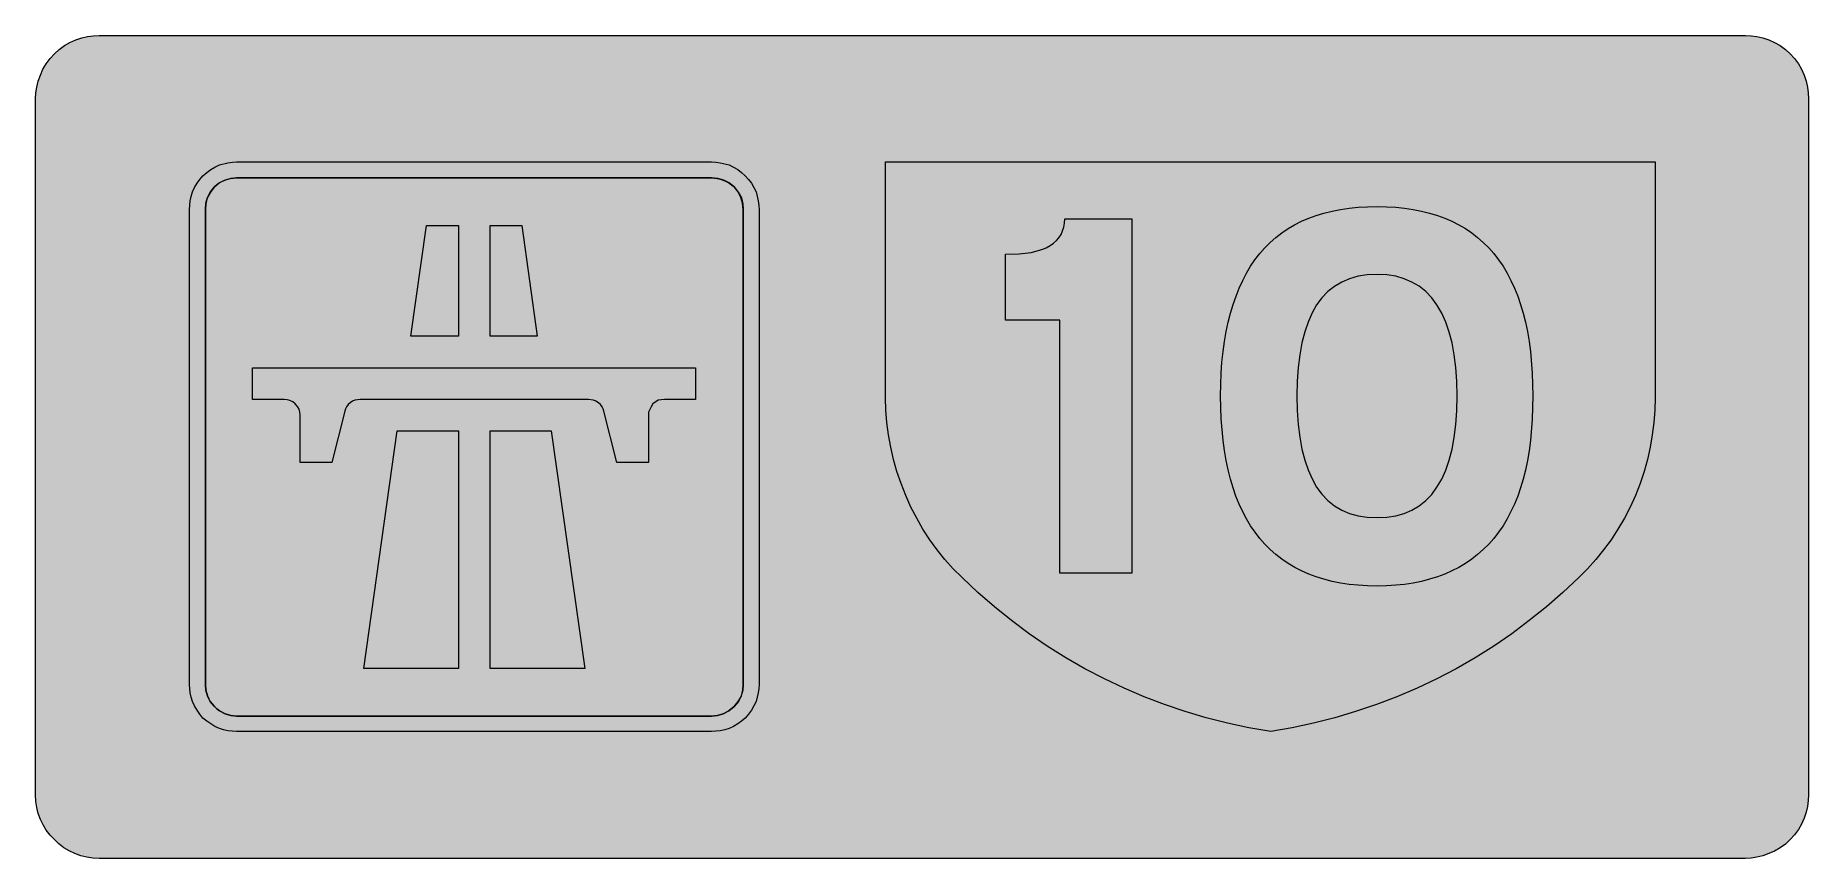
# Model space of a CAD drawing. Header units: metres. Extents: x 24 to 546, y 15 to 257.
import ezdxf

# ---------------------------------------------------------------- set-up
doc = ezdxf.new("R2010")
doc.units = ezdxf.units.M
for name, color, linetype, true_color in [('FILL_BLACK_000000', 7, 'Continuous', 0x000000), ('FILL_LIME_00FF00', 7, 'Continuous', 0x00ff00), ('FILL_RED_FF0000', 7, 'Continuous', 0xff0000), ('FILL_WHITE_FFFFFF', 7, 'Continuous', 0xffffff), ('FILL_YELLOW_FFFF00', 7, 'Continuous', 0xffff00)]:
    doc.layers.add(name, color=color, linetype=linetype, true_color=true_color)

msp = doc.modelspace()

# ---------------------------------------------------------------- hatches: boundary and pattern name
at = {"layer": 'FILL_BLACK_000000', "true_color": 0x000000}
h = msp.add_hatch(color=7, dxfattribs=at)
h.dxf.hatch_style = 1
h.paths.add_polyline_path([(463.87, 137.89), (463.47, 134.88), (462.98, 131.99), (462.39, 129.21), (461.72, 126.54), (460.96, 123.98), (460.11, 121.53), (459.16, 119.18), (458.13, 116.95), (457, 114.82), (455.78, 112.8), (454.46, 110.89), (453.06, 109.08), (451.56, 107.38), (449.98, 105.79), (448.31, 104.31), (446.55, 102.94), (444.7, 101.68), (442.77, 100.52), (440.75, 99.48), (438.64, 98.55), (436.44, 97.73), (434.16, 97.01), (431.79, 96.41), (429.34, 95.92), (426.8, 95.53), (424.18, 95.26), (421.47, 95.09), (418.68, 95.04), (415.86, 95.09), (413.12, 95.26), (410.47, 95.53), (407.91, 95.92), (405.45, 96.41), (403.06, 97.01), (400.77, 97.73), (398.57, 98.55), (396.46, 99.48), (394.43, 100.52), (392.5, 101.67), (390.65, 102.93), (388.9, 104.3), (387.23, 105.77), (385.65, 107.36), (384.17, 109.06), (382.77, 110.86), (381.46, 112.78), (380.24, 114.8), (379.11, 116.93), (378.07, 119.18), (377.12, 121.53), (376.27, 123.99), (375.5, 126.55), (374.82, 129.23), (374.23, 132.02), (373.73, 134.91), (373.32, 137.92), (372.78, 144.25), (372.6, 151.02), (372.78, 157.76), (373.02, 160.97), (373.34, 164.08), (373.75, 167.08), (374.25, 169.97), (374.84, 172.75), (375.53, 175.43), (376.29, 178), (377.15, 180.47), (378.1, 182.82), (379.13, 185.07), (380.25, 187.2), (381.45, 189.23), (382.74, 191.15), (384.12, 192.96), (385.62, 194.66), (387.2, 196.24), (388.87, 197.71), (390.63, 199.07), (392.48, 200.32), (394.42, 201.46), (396.45, 202.48), (398.57, 203.4), (400.77, 204.21), (403.06, 204.9), (405.44, 205.49), (407.91, 205.97), (410.47, 206.34), (413.12, 206.61), (415.86, 206.77), (418.68, 206.82), (421.47, 206.77), (424.18, 206.61), (426.8, 206.34), (429.34, 205.97), (431.79, 205.49), (434.16, 204.9), (436.44, 204.21), (438.64, 203.4), (440.75, 202.48), (442.77, 201.46), (444.7, 200.32), (446.55, 199.07), (448.31, 197.71), (449.98, 196.24), (451.56, 194.66), (453.06, 192.96), (454.46, 191.15), (455.78, 189.23), (457, 187.2), (458.13, 185.07), (459.16, 182.82), (460.11, 180.47), (460.96, 178), (461.72, 175.43), (462.39, 172.75), (462.98, 169.97), (463.47, 167.08), (463.87, 164.08), (464.4, 157.76), (464.58, 151.02), (464.4, 144.23), (463.87, 137.89)])
h.paths.add_polyline_path([(441.89, 159.38), (441.43, 163.15), (440.78, 166.64), (439.95, 169.86), (438.93, 172.8), (437.73, 175.46), (436.34, 177.84), (434.77, 179.95), (433.02, 181.77), (431.09, 183.32), (428.97, 184.58), (426.67, 185.57), (424.19, 186.28), (421.53, 186.7), (418.68, 186.84), (415.8, 186.7), (413.11, 186.27), (410.61, 185.56), (408.29, 184.57), (406.15, 183.3), (404.2, 181.75), (402.44, 179.93), (400.86, 177.84), (399.53, 175.47), (398.37, 172.81), (397.38, 169.88), (396.56, 166.66), (395.93, 163.16), (395.47, 159.39), (395.19, 155.34), (395.1, 151.02), (395.19, 146.7), (395.47, 142.65), (395.93, 138.88), (396.56, 135.38), (397.38, 132.16), (398.37, 129.23), (399.53, 126.57), (400.86, 124.2), (402.44, 122.06), (404.2, 120.21), (406.15, 118.66), (408.29, 117.41), (410.61, 116.43), (413.11, 115.75), (415.8, 115.34), (418.68, 115.2), (421.53, 115.34), (424.19, 115.76), (426.67, 116.45), (428.97, 117.43), (431.09, 118.69), (433.02, 120.22), (434.77, 122.04), (436.34, 124.13), (437.73, 126.51), (438.93, 129.17), (439.95, 132.1), (440.78, 135.32), (441.43, 138.82), (441.89, 142.61), (442.17, 146.67), (442.26, 151.02), (442.17, 155.34), (441.89, 159.38)], flags=16)
h = msp.add_hatch(color=7, dxfattribs=at)
h.dxf.hatch_style = 1
h.paths.add_polyline_path([(346.5, 98.82), (325.26, 98.82), (325.26, 173.34), (309.24, 173.34), (309.24, 192.78), (313.29, 192.92), (316.8, 193.32), (319.93, 194.18), (321.23, 194.69), (322.38, 195.3), (323.39, 196.01), (324.27, 196.79), (325.01, 197.63), (325.62, 198.54), (326.09, 199.63), (326.43, 200.75), (326.63, 201.93), (326.7, 203.22), (346.5, 203.22), (346.5, 98.82)])
at = {"layer": 'FILL_LIME_00FF00', "true_color": 0x00ff00}
h = msp.add_hatch(color=7, dxfattribs=at)
h.dxf.hatch_style = 1
h.paths.add_polyline_path([(40.48, 14.85), (38.68, 15.13), (36.91, 15.58), (35.19, 16.2), (33.54, 16.99), (31.97, 17.95), (30.51, 19.07), (29.16, 20.34), (27.89, 21.68), (26.77, 23.13), (25.81, 24.67), (25.02, 26.3), (24.4, 28.01), (23.95, 29.78), (23.67, 31.61), (23.58, 33.48), (23.58, 238.68), (23.68, 240.33), (23.96, 242.03), (24.42, 243.77), (25.02, 245.52), (25.79, 247.24), (26.75, 248.87), (27.88, 250.41), (29.16, 251.82), (30.57, 253.1), (32.11, 254.23), (33.74, 255.19), (35.46, 255.96), (37.21, 256.54), (38.95, 256.93), (40.65, 257.15), (42.3, 257.22), (527.22, 257.22), (528.87, 257.15), (530.57, 256.93), (532.31, 256.54), (534.06, 255.96), (535.78, 255.19), (537.41, 254.23), (538.95, 253.1), (540.36, 251.82), (541.64, 250.41), (542.77, 248.87), (543.73, 247.24), (544.5, 245.52), (545.08, 243.77), (545.47, 242.03), (545.69, 240.33), (545.76, 238.68), (545.76, 33.48), (545.69, 31.83), (545.47, 30.13), (545.08, 28.39), (544.5, 26.64), (543.73, 24.92), (542.77, 23.29), (541.64, 21.75), (540.36, 20.34), (538.95, 18.98), (537.41, 17.87), (535.78, 16.95), (534.06, 16.2), (532.31, 15.6), (530.57, 15.14), (528.87, 14.86), (527.22, 14.76), (42.3, 14.76), (40.48, 14.85)])
at = {"layer": 'FILL_RED_FF0000', "true_color": 0xff0000}
h = msp.add_hatch(color=7, dxfattribs=at)
h.dxf.hatch_style = 1
h.paths.add_polyline_path([(225.27, 219.71), (227.88, 219.06), (229.19, 218.45), (230.42, 217.71), (231.55, 216.83), (232.56, 215.82), (233.57, 214.81), (234.45, 213.68), (235.19, 212.45), (235.8, 211.14), (236.45, 208.46), (236.64, 207.17), (236.7, 205.92), (236.7, 66.06), (236.64, 64.82), (236.45, 63.54), (235.8, 61.02), (235.19, 59.7), (234.45, 58.46), (233.57, 57.27), (232.56, 56.16), (231.55, 55.25), (230.42, 54.43), (229.19, 53.7), (227.88, 53.1), (226.56, 52.66), (225.27, 52.38), (223.98, 52.24), (222.66, 52.2), (82.8, 52.2), (80.28, 52.38), (79, 52.66), (77.76, 53.1), (76.44, 53.7), (75.2, 54.43), (74.01, 55.25), (72.9, 56.16), (71.99, 57.27), (71.17, 58.46), (70.44, 59.7), (69.84, 61.02), (69.4, 62.26), (69.12, 63.54), (68.94, 66.06), (68.94, 205.92), (69.12, 208.46), (69.4, 209.79), (69.84, 211.14), (70.44, 212.45), (71.17, 213.68), (71.99, 214.81), (72.9, 215.82), (74.01, 216.83), (75.2, 217.71), (76.44, 218.45), (77.76, 219.06), (80.28, 219.71), (81.56, 219.9), (82.8, 219.96), (222.66, 219.96), (223.98, 219.9), (225.27, 219.71)])
h.paths.add_polyline_path([(81.13, 215.11), (79.43, 214.61), (77.79, 213.76), (77.03, 213.21), (76.32, 212.58), (75.11, 211.1), (74.16, 209.34), (73.76, 207.63), (73.62, 205.92), (73.62, 66.06), (73.76, 64.39), (74.23, 62.69), (74.6, 61.85), (75.06, 61.05), (75.64, 60.29), (76.32, 59.58), (77.03, 58.89), (77.79, 58.29), (79.43, 57.4), (81.13, 56.87), (82.8, 56.7), (222.66, 56.7), (224.41, 56.87), (226.13, 57.4), (227.77, 58.29), (229.32, 59.58), (230.54, 61.04), (231.48, 62.64), (231.89, 64.42), (232.02, 66.06), (232.02, 205.92), (231.85, 207.77), (231.35, 209.52), (230.5, 211.13), (229.32, 212.58), (227.87, 213.76), (226.26, 214.61), (224.51, 215.11), (222.66, 215.28), (82.8, 215.28), (81.13, 215.11)], flags=16)
h = msp.add_hatch(color=7, dxfattribs=at)
h.dxf.hatch_style = 1
h.paths.add_polyline_path([(134.1, 168.66), (138.78, 201.24), (148.14, 201.24), (148.14, 168.66), (134.1, 168.66)])
h = msp.add_hatch(color=7, dxfattribs=at)
h.dxf.hatch_style = 1
h.paths.add_polyline_path([(157.5, 201.24), (166.86, 201.24), (171.36, 168.66), (157.5, 168.66), (157.5, 201.24)])
h = msp.add_hatch(color=7, dxfattribs=at)
h.dxf.hatch_style = 1
h.paths.add_polyline_path([(217.98, 149.94), (208.8, 149.94), (207.9, 149.92), (207, 149.76), (205.38, 148.68), (204.86, 147.87), (204.48, 147.06), (204.17, 146.25), (204.12, 145.44), (204.12, 131.4), (194.76, 131.4), (190.98, 146.52), (190.78, 147.19), (190.44, 147.85), (189.97, 148.47), (189.36, 149.04), (188.66, 149.48), (187.92, 149.76), (186.48, 149.94), (119.16, 149.94), (118.38, 149.9), (117.65, 149.76), (116.96, 149.48), (116.28, 149.04), (115.67, 148.47), (115.2, 147.85), (114.86, 147.19), (114.66, 146.52), (110.88, 131.4), (101.52, 131.4), (101.52, 145.44), (101.45, 146.28), (101.21, 147.13), (100.76, 147.95), (100.08, 148.68), (99.35, 149.26), (98.53, 149.65), (97.68, 149.87), (96.84, 149.94), (87.48, 149.94), (87.48, 159.3), (217.98, 159.3), (217.98, 149.94)])
h = msp.add_hatch(color=7, dxfattribs=at)
h.dxf.hatch_style = 1
h.paths.add_polyline_path([(148.14, 140.76), (148.14, 70.74), (120.24, 70.74), (130.14, 140.76), (148.14, 140.76)])
h = msp.add_hatch(color=7, dxfattribs=at)
h.dxf.hatch_style = 1
h.paths.add_polyline_path([(185.4, 70.74), (157.5, 70.74), (157.5, 140.76), (175.5, 140.76), (185.4, 70.74)])
at = {"layer": 'FILL_WHITE_FFFFFF', "true_color": 0xffffff}
h = msp.add_hatch(color=7, dxfattribs=at)
h.dxf.hatch_style = 1
h.paths.add_polyline_path([(222.66, 215.28), (224.37, 215.12), (225.24, 214.9), (226.08, 214.56), (226.99, 214.23), (227.83, 213.77), (228.61, 213.22), (229.32, 212.58), (230.53, 211.1), (231.48, 209.34), (231.88, 207.63), (232.02, 205.92), (232.02, 66.06), (231.88, 64.39), (231.41, 62.69), (231.04, 61.85), (230.58, 61.05), (230, 60.29), (229.32, 59.58), (227.77, 58.29), (226.12, 57.4), (224.41, 56.87), (222.66, 56.7), (82.8, 56.7), (81.13, 56.87), (79.42, 57.4), (77.79, 58.29), (77.03, 58.89), (76.32, 59.58), (75.64, 60.29), (75.06, 61.05), (74.6, 61.85), (74.23, 62.69), (73.76, 64.39), (73.62, 66.06), (73.62, 205.92), (73.79, 207.77), (74.29, 209.52), (75.14, 211.13), (76.32, 212.58), (76.97, 213.21), (77.69, 213.76), (79.29, 214.61), (81.03, 215.11), (82.8, 215.28), (222.66, 215.28)])
at = {"layer": 'FILL_YELLOW_FFFF00', "true_color": 0xffff00}
h = msp.add_hatch(color=7, dxfattribs=at)
h.dxf.hatch_style = 1
h.paths.add_polyline_path([(380.97, 53.28), (374.65, 54.62), (368.39, 56.21), (362.21, 58.05), (356.11, 60.12), (350.1, 62.43), (344.2, 64.95), (338.4, 67.68), (332.66, 70.69), (327.04, 73.92), (321.55, 77.36), (316.22, 81), (311.03, 84.85), (306, 88.89), (301.14, 93.13), (296.46, 97.56), (293.89, 100.13), (291.44, 102.85), (289.13, 105.7), (286.97, 108.68), (284.95, 111.77), (283.1, 114.98), (281.41, 118.28), (279.9, 121.68), (278.51, 125.21), (277.3, 128.76), (276.28, 132.34), (275.45, 135.95), (274.8, 139.56), (274.33, 143.2), (274.05, 146.84), (273.96, 150.48), (273.96, 219.96), (500.58, 219.96), (500.58, 150.48), (500.49, 146.84), (500.21, 143.2), (499.75, 139.56), (499.12, 135.95), (498.3, 132.34), (497.31, 128.76), (496.15, 125.21), (494.82, 121.68), (493.25, 118.28), (491.52, 114.98), (489.63, 111.77), (487.6, 108.68), (485.42, 105.7), (483.1, 102.85), (480.65, 100.13), (478.08, 97.56), (473.4, 93.13), (468.54, 88.89), (463.52, 84.85), (458.35, 81), (453.03, 77.36), (447.58, 73.92), (442.01, 70.69), (436.32, 67.68), (430.47, 64.95), (424.52, 62.43), (418.49, 60.12), (412.38, 58.05), (406.21, 56.21), (399.97, 54.62), (393.69, 53.28), (387.36, 52.2), (380.97, 53.28)])

# ---------------------------------------------------------------- linework, layer by layer
at = {"layer": 'FILL_BLACK_000000', "lineweight": 0, "true_color": 0x000000}
for points in [[(463.87, 137.89), (463.47, 134.88), (462.98, 131.99), (462.39, 129.21), (461.72, 126.54), (460.96, 123.98), (460.11, 121.53), (459.16, 119.18), (458.13, 116.95), (457, 114.82), (455.78, 112.8), (454.46, 110.89), (453.06, 109.08), (451.56, 107.38), (449.98, 105.79), (448.31, 104.31), (446.55, 102.94), (444.7, 101.68), (442.77, 100.52), (440.75, 99.48), (438.64, 98.55), (436.44, 97.73), (434.16, 97.01), (431.79, 96.41), (429.34, 95.92), (426.8, 95.53), (424.18, 95.26), (421.47, 95.09), (418.68, 95.04), (415.86, 95.09), (413.12, 95.26), (410.47, 95.53), (407.91, 95.92), (405.45, 96.41), (403.06, 97.01), (400.77, 97.73), (398.57, 98.55), (396.46, 99.48), (394.43, 100.52), (392.5, 101.67), (390.65, 102.93), (388.9, 104.3), (387.23, 105.77), (385.65, 107.36), (384.17, 109.06), (382.77, 110.86), (381.46, 112.78), (380.24, 114.8), (379.11, 116.93), (378.07, 119.18), (377.12, 121.53), (376.27, 123.99), (375.5, 126.55), (374.82, 129.23), (374.23, 132.02), (373.73, 134.91), (373.32, 137.92), (372.78, 144.25), (372.6, 151.02), (372.78, 157.76), (373.02, 160.97), (373.34, 164.08), (373.75, 167.08), (374.25, 169.97), (374.84, 172.75), (375.53, 175.43), (376.29, 178), (377.15, 180.47), (378.1, 182.82), (379.13, 185.07), (380.25, 187.2), (381.45, 189.23), (382.74, 191.15), (384.12, 192.96), (385.62, 194.66), (387.2, 196.24), (388.87, 197.71), (390.63, 199.07), (392.48, 200.32), (394.42, 201.46), (396.45, 202.48), (398.57, 203.4), (400.77, 204.21), (403.06, 204.9), (405.44, 205.49), (407.91, 205.97), (410.47, 206.34), (413.12, 206.61), (415.86, 206.77), (418.68, 206.82), (421.47, 206.77), (424.18, 206.61), (426.8, 206.34), (429.34, 205.97), (431.79, 205.49), (434.16, 204.9), (436.44, 204.21), (438.64, 203.4), (440.75, 202.48), (442.77, 201.46), (444.7, 200.32), (446.55, 199.07), (448.31, 197.71), (449.98, 196.24), (451.56, 194.66), (453.06, 192.96), (454.46, 191.15), (455.78, 189.23), (457, 187.2), (458.13, 185.07), (459.16, 182.82), (460.11, 180.47), (460.96, 178), (461.72, 175.43), (462.39, 172.75), (462.98, 169.97), (463.47, 167.08), (463.87, 164.08), (464.4, 157.76), (464.58, 151.02), (464.4, 144.23)], [(346.5, 98.82), (325.26, 98.82), (325.26, 173.34), (309.24, 173.34), (309.24, 192.78), (313.29, 192.92), (316.8, 193.32), (319.93, 194.18), (321.23, 194.69), (322.38, 195.3), (323.39, 196.01), (324.27, 196.79), (325.01, 197.63), (325.62, 198.54), (326.09, 199.63), (326.43, 200.75), (326.63, 201.93), (326.7, 203.22), (346.5, 203.22)], [(441.89, 159.38), (441.43, 163.15), (440.78, 166.64), (439.95, 169.86), (438.93, 172.8), (437.73, 175.46), (436.34, 177.84), (434.77, 179.95), (433.02, 181.77), (431.09, 183.32), (428.97, 184.58), (426.67, 185.57), (424.19, 186.28), (421.53, 186.7), (418.68, 186.84), (415.8, 186.7), (413.11, 186.27), (410.61, 185.56), (408.29, 184.57), (406.15, 183.3), (404.2, 181.75), (402.44, 179.93), (400.86, 177.84), (399.53, 175.47), (398.37, 172.81), (397.38, 169.88), (396.56, 166.66), (395.93, 163.16), (395.47, 159.39), (395.19, 155.34), (395.1, 151.02), (395.19, 146.7), (395.47, 142.65), (395.93, 138.88), (396.56, 135.38), (397.38, 132.16), (398.37, 129.23), (399.53, 126.57), (400.86, 124.2), (402.44, 122.06), (404.2, 120.21), (406.15, 118.66), (408.29, 117.41), (410.61, 116.43), (413.11, 115.75), (415.8, 115.34), (418.68, 115.2), (421.53, 115.34), (424.19, 115.76), (426.67, 116.45), (428.97, 117.43), (431.09, 118.69), (433.02, 120.22), (434.77, 122.04), (436.34, 124.13), (437.73, 126.51), (438.93, 129.17), (439.95, 132.1), (440.78, 135.32), (441.43, 138.82), (441.89, 142.61), (442.17, 146.67), (442.26, 151.02), (442.17, 155.34)]]:
    msp.add_lwpolyline(points, close=True, dxfattribs=at)
at = {"layer": 'FILL_LIME_00FF00', "lineweight": 0, "true_color": 0x00ff00}
msp.add_lwpolyline([(40.48, 14.85), (38.68, 15.13), (36.91, 15.58), (35.19, 16.2), (33.54, 16.99), (31.97, 17.95), (30.51, 19.07), (29.16, 20.34), (27.89, 21.68), (26.77, 23.13), (25.81, 24.67), (25.02, 26.3), (24.4, 28.01), (23.95, 29.78), (23.67, 31.61), (23.58, 33.48), (23.58, 238.68), (23.68, 240.33), (23.96, 242.03), (24.42, 243.77), (25.02, 245.52), (25.79, 247.24), (26.75, 248.87), (27.88, 250.41), (29.16, 251.82), (30.57, 253.1), (32.11, 254.23), (33.74, 255.19), (35.46, 255.96), (37.21, 256.54), (38.95, 256.93), (40.65, 257.15), (42.3, 257.22), (527.22, 257.22), (528.87, 257.15), (530.57, 256.93), (532.31, 256.54), (534.06, 255.96), (535.78, 255.19), (537.41, 254.23), (538.95, 253.1), (540.36, 251.82), (541.64, 250.41), (542.77, 248.87), (543.73, 247.24), (544.5, 245.52), (545.08, 243.77), (545.47, 242.03), (545.69, 240.33), (545.76, 238.68), (545.76, 33.48), (545.69, 31.83), (545.47, 30.13), (545.08, 28.39), (544.5, 26.64), (543.73, 24.92), (542.77, 23.29), (541.64, 21.75), (540.36, 20.34), (538.95, 18.98), (537.41, 17.87), (535.78, 16.95), (534.06, 16.2), (532.31, 15.6), (530.57, 15.14), (528.87, 14.86), (527.22, 14.76), (42.3, 14.76)], close=True, dxfattribs=at)
at = {"layer": 'FILL_RED_FF0000', "lineweight": 0, "true_color": 0xff0000}
for points in [[(225.27, 219.71), (227.88, 219.06), (229.19, 218.45), (230.42, 217.71), (231.55, 216.83), (232.56, 215.82), (233.57, 214.81), (234.45, 213.68), (235.19, 212.45), (235.8, 211.14), (236.45, 208.46), (236.64, 207.17), (236.7, 205.92), (236.7, 66.06), (236.64, 64.82), (236.45, 63.54), (235.8, 61.02), (235.19, 59.7), (234.45, 58.46), (233.57, 57.27), (232.56, 56.16), (231.55, 55.25), (230.42, 54.43), (229.19, 53.7), (227.88, 53.1), (226.56, 52.66), (225.27, 52.38), (223.98, 52.24), (222.66, 52.2), (82.8, 52.2), (80.28, 52.38), (79, 52.66), (77.76, 53.1), (76.44, 53.7), (75.2, 54.43), (74.01, 55.25), (72.9, 56.16), (71.99, 57.27), (71.17, 58.46), (70.44, 59.7), (69.84, 61.02), (69.4, 62.26), (69.12, 63.54), (68.94, 66.06), (68.94, 205.92), (69.12, 208.46), (69.4, 209.79), (69.84, 211.14), (70.44, 212.45), (71.17, 213.68), (71.99, 214.81), (72.9, 215.82), (74.01, 216.83), (75.2, 217.71), (76.44, 218.45), (77.76, 219.06), (80.28, 219.71), (81.56, 219.9), (82.8, 219.96), (222.66, 219.96), (223.98, 219.9)], [(81.13, 215.11), (79.43, 214.61), (77.79, 213.76), (77.03, 213.21), (76.32, 212.58), (75.11, 211.1), (74.16, 209.34), (73.76, 207.63), (73.62, 205.92), (73.62, 66.06), (73.76, 64.39), (74.23, 62.69), (74.6, 61.85), (75.06, 61.05), (75.64, 60.29), (76.32, 59.58), (77.03, 58.89), (77.79, 58.29), (79.43, 57.4), (81.13, 56.87), (82.8, 56.7), (222.66, 56.7), (224.41, 56.87), (226.13, 57.4), (227.77, 58.29), (229.32, 59.58), (230.54, 61.04), (231.48, 62.64), (231.89, 64.42), (232.02, 66.06), (232.02, 205.92), (231.85, 207.77), (231.35, 209.52), (230.5, 211.13), (229.32, 212.58), (227.87, 213.76), (226.26, 214.61), (224.51, 215.11), (222.66, 215.28), (82.8, 215.28)], [(134.1, 168.66), (138.78, 201.24), (148.14, 201.24), (148.14, 168.66)], [(157.5, 201.24), (166.86, 201.24), (171.36, 168.66), (157.5, 168.66)], [(217.98, 149.94), (208.8, 149.94), (207.9, 149.92), (207, 149.76), (205.38, 148.68), (204.86, 147.87), (204.48, 147.06), (204.17, 146.25), (204.12, 145.44), (204.12, 131.4), (194.76, 131.4), (190.98, 146.52), (190.78, 147.19), (190.44, 147.85), (189.97, 148.47), (189.36, 149.04), (188.66, 149.48), (187.92, 149.76), (186.48, 149.94), (119.16, 149.94), (118.38, 149.9), (117.65, 149.76), (116.96, 149.48), (116.28, 149.04), (115.67, 148.47), (115.2, 147.85), (114.86, 147.19), (114.66, 146.52), (110.88, 131.4), (101.52, 131.4), (101.52, 145.44), (101.45, 146.28), (101.21, 147.13), (100.76, 147.95), (100.08, 148.68), (99.35, 149.26), (98.53, 149.65), (97.68, 149.87), (96.84, 149.94), (87.48, 149.94), (87.48, 159.3), (217.98, 159.3)], [(148.14, 140.76), (148.14, 70.74), (120.24, 70.74), (130.14, 140.76)], [(185.4, 70.74), (157.5, 70.74), (157.5, 140.76), (175.5, 140.76)]]:
    msp.add_lwpolyline(points, close=True, dxfattribs=at)
at = {"layer": 'FILL_WHITE_FFFFFF', "lineweight": 0, "true_color": 0x00ff00}
msp.add_lwpolyline([(222.66, 215.28), (224.37, 215.12), (225.24, 214.9), (226.08, 214.56), (226.99, 214.23), (227.83, 213.77), (228.61, 213.22), (229.32, 212.58), (230.53, 211.1), (231.48, 209.34), (231.88, 207.63), (232.02, 205.92), (232.02, 66.06), (231.88, 64.39), (231.41, 62.69), (231.04, 61.85), (230.58, 61.05), (230, 60.29), (229.32, 59.58), (227.77, 58.29), (226.12, 57.4), (224.41, 56.87), (222.66, 56.7), (82.8, 56.7), (81.13, 56.87), (79.42, 57.4), (77.79, 58.29), (77.03, 58.89), (76.32, 59.58), (75.64, 60.29), (75.06, 61.05), (74.6, 61.85), (74.23, 62.69), (73.76, 64.39), (73.62, 66.06), (73.62, 205.92), (73.79, 207.77), (74.29, 209.52), (75.14, 211.13), (76.32, 212.58), (76.97, 213.21), (77.69, 213.76), (79.29, 214.61), (81.03, 215.11), (82.8, 215.28)], close=True, dxfattribs=at)
at = {"layer": 'FILL_YELLOW_FFFF00', "lineweight": 0, "true_color": 0xffff00}
msp.add_lwpolyline([(380.97, 53.28), (374.65, 54.62), (368.39, 56.21), (362.21, 58.05), (356.11, 60.12), (350.1, 62.43), (344.2, 64.95), (338.4, 67.68), (332.66, 70.69), (327.04, 73.92), (321.55, 77.36), (316.22, 81), (311.03, 84.85), (306, 88.89), (301.14, 93.13), (296.46, 97.56), (293.89, 100.13), (291.44, 102.85), (289.13, 105.7), (286.97, 108.68), (284.95, 111.77), (283.1, 114.98), (281.41, 118.28), (279.9, 121.68), (278.51, 125.21), (277.3, 128.76), (276.28, 132.34), (275.45, 135.95), (274.8, 139.56), (274.33, 143.2), (274.05, 146.84), (273.96, 150.48), (273.96, 219.96), (500.58, 219.96), (500.58, 150.48), (500.49, 146.84), (500.21, 143.2), (499.75, 139.56), (499.12, 135.95), (498.3, 132.34), (497.31, 128.76), (496.15, 125.21), (494.82, 121.68), (493.25, 118.28), (491.52, 114.98), (489.63, 111.77), (487.6, 108.68), (485.42, 105.7), (483.1, 102.85), (480.65, 100.13), (478.08, 97.56), (473.4, 93.13), (468.54, 88.89), (463.52, 84.85), (458.35, 81), (453.03, 77.36), (447.58, 73.92), (442.01, 70.69), (436.32, 67.68), (430.47, 64.95), (424.52, 62.43), (418.49, 60.12), (412.38, 58.05), (406.21, 56.21), (399.97, 54.62), (393.69, 53.28), (387.36, 52.2)], close=True, dxfattribs=at)

doc.saveas('drawing.dxf')
